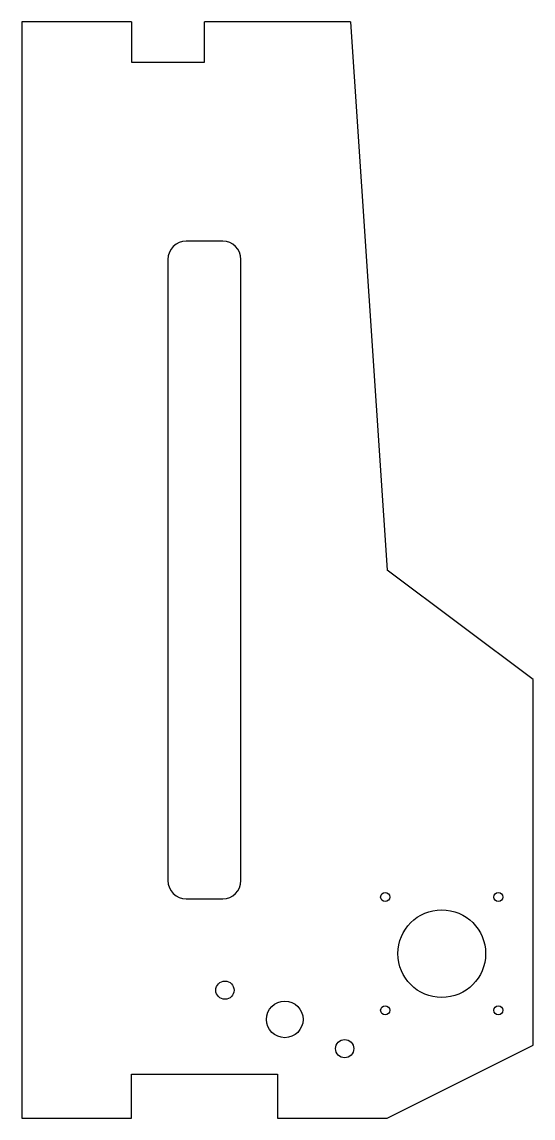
# Model space of a CAD drawing. Header units: millimetres. Extents: x 0 to 140, y 0 to 300.
import ezdxf

# ---------------------------------------------------------------- set-up
doc = ezdxf.new("R2010")
doc.units = ezdxf.units.MM

msp = doc.modelspace()

# ---------------------------------------------------------------- linework, layer by layer
at = {"color": 7, "linetype": 'Continuous', "lineweight": 25}
for p, q in [((30, 300), (0, 300)), ((0, 300), (0, 0)), ((30, 300), (30, 289)), ((90, 300), (50, 300)), ((50, 289), (50, 300)), ((90, 300), (100, 150)), ((30, 289), (50, 289)), ((55, 240), (45, 240)), ((40, 235), (40, 65)), ((60, 65), (60, 235)), ((140, 120), (100, 150)), ((140, 20), (140, 120)), ((45, 60), (55, 60)), ((100, 0), (140, 20)), ((30, 0), (30, 12)), ((30, 12), (70, 12)), ((70, 12), (70, 0)), ((0, 0), (30, 0)), ((70, 0), (100, 0))]:
    msp.add_line(p, q, dxfattribs=at)
for centre, radius in [((99.5, 60.5), 1.25), ((130.5, 60.5), 1.25), ((115, 45), 12), ((55.6, 35), 2.5), ((72, 27), 5), ((99.5, 29.5), 1.25), ((130.5, 29.5), 1.25), ((88.4, 19), 2.5)]:
    msp.add_circle(centre, radius, dxfattribs=at)
for centre, start, end in [((45, 235), 90, 180), ((55, 235), 0, 90), ((45, 65), 180, 270), ((55, 65), 270, 0)]:
    msp.add_arc(centre, 5, start, end, dxfattribs=at)

doc.saveas('drawing.dxf')
